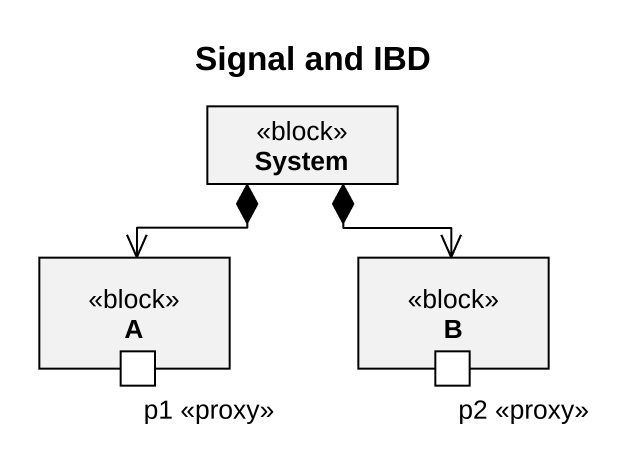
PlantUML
@startuml
title Signal and IBD
allowmixing
hide circle
hide empty members
class System <<block>>
rectangle A <<block>> {
  port "p1 <<proxy>>" as p1_proxy
}
rectangle B <<block>> {
  port "p2 <<proxy>>" as p2_proxy
}
System *--> A
System *--> B
@enduml
